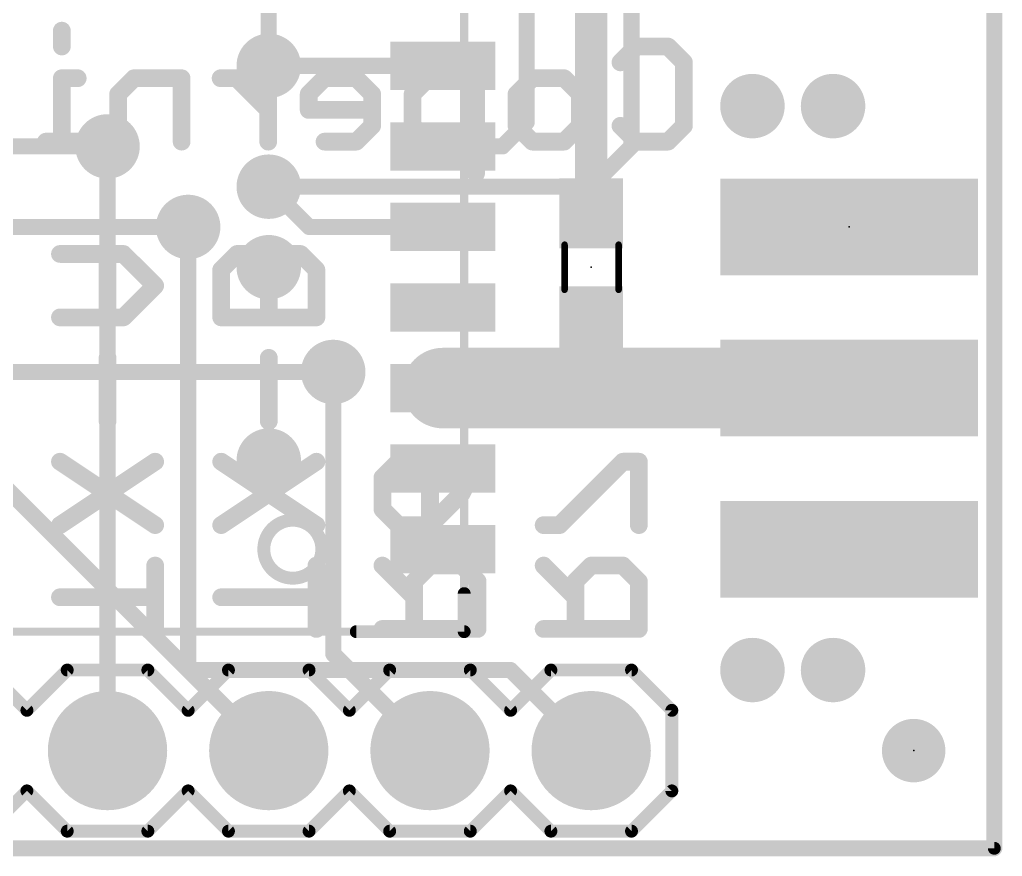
# Model space of a CAD drawing. Extents: x -0.1 to 31.9, y -22.9 to 26.1.
# Drawn here: x 16.4 to 31.88, y -0.13 to 13.06 of the extents above; entities that cross this region are included whole.
import ezdxf

# ---------------------------------------------------------------- set-up
doc = ezdxf.new("R2010")
doc.units = 0
for name, color, linetype in [('1', 12, 'CONTINUOUS'), ('16', 132, 'CONTINUOUS'), ('17', 110, 'CONTINUOUS'), ('18', 110, 'CONTINUOUS'), ('20', 53, 'CONTINUOUS'), ('21', 41, 'CONTINUOUS'), ('22', 40, 'CONTINUOUS'), ('23', 53, 'CONTINUOUS'), ('51', 53, 'CONTINUOUS')]:
    doc.layers.add(name, color=color, linetype=linetype)

# ---------------------------------------------------------------- blocks, each defined once
blk = doc.blocks.new('RECT')
blk.add_solid([(-0.5, -0.5), (0.5, -0.5), (-0.5, 0.5), (0.5, 0.5)])
blk = doc.blocks.new('ROUNDP')
at = {"const_width": 0.5}
blk.add_lwpolyline([(0, -0.25, 1), (0, 0.25, 1), (0, -0.25)], format="xyb", dxfattribs=at)
blk = doc.blocks.new('PIE')
at = {"const_width": 0.5}
blk.add_lwpolyline([(0, -0.25, 1), (0, 0.25, 1), (0, -0.25)], format="xyb", dxfattribs=at)
blk = doc.blocks.new('ROUNDV')
at = {"const_width": 0.5}
blk.add_lwpolyline([(0, -0.25, 1), (0, 0.25, 1), (0, -0.25)], format="xyb", dxfattribs=at)

msp = doc.modelspace()

# ---------------------------------------------------------------- linework, layer by layer
at = {"layer": '1'}
for points, const_width in [([(31.75, 25.94), (31.75, 0)], 0.254), ([(24.384, 11.446), (24.384, 16.272)], 0.254), ([(25.4, 13.732), (25.4, 10.01)], 0.508), ([(20.32, 12.335), (23.0632, 12.335)], 0.254), ([(24.003, 11.065), (24.384, 11.446)], 0.254), ([(4.699, 11.065), (17.78, 11.065)], 0.254), ([(23.0632, 11.065), (24.003, 11.065)], 0.254), ([(20.32, 10.43), (20.955, 9.795)], 0.254), ([(4.699, 9.795), (19.05, 9.795)], 0.254), ([(20.955, 9.795), (23.0632, 9.795)], 0.254), ([(25.4, 7.255), (25.4, 8.31)], 0.508), ([(23.0632, 7.255), (25.4, 7.255)], 1.27), ([(25.4, 7.255), (29.464, 7.255)], 1.27), ([(16.256, 7.509), (21.336, 7.509)], 0.254), ([(25.4, 7.255), (25.4, 7.128)], 0.508), ([(14.605, 7.255), (19.05, 2.81)], 0.254), ([(19.05, 2.81), (24.13, 2.81)], 0.254), ([(24.13, 2.81), (25.4, 1.54)], 0.254), ([(31.75, 0), (0, 0)], 0.254)]:
    msp.add_lwpolyline(points, dxfattribs=dict(at, const_width=const_width))
for points, const_width in [([(20.32, 12.3985, 1), (20.32, 12.2715)], 0.127), ([(23.0632, 12.2715, 1), (23.0632, 12.3985)], 0.127), ([(24.3205, 11.446, 1), (24.4475, 11.446)], 0.127), ([(24.4289, 11.4011, 1), (24.3391, 11.4909)], 0.127), ([(17.78, 11.0015, 1), (17.78, 11.1285)], 0.127), ([(23.0632, 11.1285, 1), (23.0632, 11.0015)], 0.127), ([(23.9581, 11.1099, 1), (24.0479, 11.0201)], 0.127), ([(24.003, 11.0015, 1), (24.003, 11.1285)], 0.127), ([(20.3649, 10.4749, 1), (20.2751, 10.3851)], 0.127), ([(25.273, 10.01, 1), (25.527, 10.01)], 0.254), ([(19.05, 9.7315, 1), (19.05, 9.8585)], 0.127), ([(20.955, 9.8585, 1), (20.955, 9.7315)], 0.127), ([(23.0632, 9.7315, 1), (23.0632, 9.8585)], 0.127), ([(20.9101, 9.7501, 1), (20.9999, 9.8399)], 0.127), ([(25.527, 8.31, 1), (25.273, 8.31)], 0.254), ([(23.0632, 7.5725, 1), (23.0632, 6.9375)], 0.635), ([(25.4, 7.5725, 1), (25.4, 6.9375)], 0.635), ([(25.4, 6.9375, 1), (25.4, 7.5725)], 0.635), ([(29.464, 6.9375, 1), (29.464, 7.5725)], 0.635), ([(21.336, 7.4455, 1), (21.336, 7.5725)], 0.127), ([(25.527, 7.255, 1), (25.273, 7.255)], 0.254), ([(25.273, 7.255, 1), (25.527, 7.255)], 0.254), ([(25.273, 7.128, 1), (25.527, 7.128)], 0.254), ([(19.05, 2.8735, 1), (19.05, 2.7465)], 0.127), ([(19.0051, 2.7651, 1), (19.0949, 2.8549)], 0.127), ([(24.1749, 2.8549, 1), (24.0851, 2.7651)], 0.127), ([(24.13, 2.7465, 1), (24.13, 2.8735)], 0.127), ([(25.3551, 1.4951, 1), (25.4449, 1.5849)], 0.127), ([(31.6865, 0, 1), (31.8135, 0)], 0.127), ([(31.75, -0.0635, 1), (31.75, 0.0635)], 0.127)]:
    msp.add_lwpolyline(points, format="xyb", dxfattribs=dict(at, const_width=const_width))
at = {"layer": '16', "const_width": 0.254}
for points in [[(31.75, 25.94), (31.75, 0)], [(20.32, 12.335), (20.32, 24.4)], [(26.035, 11.065), (26.035, 22.495)], [(17.78, 11.065), (17.78, 1.54)], [(25.4, 10.43), (26.035, 11.065)], [(20.32, 10.43), (25.4, 10.43)], [(19.05, 9.795), (19.05, 2.81)], [(21.336, 7.509), (21.336, 3.064)], [(21.336, 3.064), (22.86, 1.54)], [(19.05, 2.81), (20.32, 1.54)], [(31.75, 0), (0, 0)]]:
    msp.add_lwpolyline(points, dxfattribs=at)
at = {"layer": '16', "const_width": 0.127}
for points in [[(20.2565, 12.335, 1), (20.3835, 12.335)], [(17.8435, 11.065, 1), (17.7165, 11.065)], [(26.0799, 11.0201, 1), (25.9901, 11.1099)], [(25.9715, 11.065, 1), (26.0985, 11.065)], [(20.32, 10.4935, 1), (20.32, 10.3665)], [(25.3551, 10.4749, 1), (25.4449, 10.3851)], [(25.4, 10.3665, 1), (25.4, 10.4935)], [(19.1135, 9.795, 1), (18.9865, 9.795)], [(21.3995, 7.509, 1), (21.2725, 7.509)], [(21.3809, 3.1089, 1), (21.2911, 3.0191)], [(21.2725, 3.064, 1), (21.3995, 3.064)], [(19.0949, 2.8549, 1), (19.0051, 2.7651)], [(18.9865, 2.81, 1), (19.1135, 2.81)], [(17.7165, 1.54, 1), (17.8435, 1.54)], [(20.2751, 1.4951, 1), (20.3649, 1.5849)], [(22.8151, 1.4951, 1), (22.9049, 1.5849)], [(31.6865, 0, 1), (31.8135, 0)], [(31.75, -0.0635, 1), (31.75, 0.0635)]]:
    msp.add_lwpolyline(points, format="xyb", dxfattribs=at)
at = {"layer": '20', "const_width": 0.2032}
for points in [[(31.75, 0), (31.75, 25.94)], [(0, 0), (31.75, 0)]]:
    msp.add_lwpolyline(points, dxfattribs=at)
at = {"layer": '20', "const_width": 0.1016}
for points in [[(31.6992, 0, 1), (31.8008, 0)], [(31.75, -0.0508, 1), (31.75, 0.0508)]]:
    msp.add_lwpolyline(points, format="xyb", dxfattribs=at)
at = {"layer": '21'}
for points, const_width in [([(20.699, 4.258, 1), (20.699, 5.172, 1), (20.699, 4.258)], 0.2032), ([(23.4498, 4.015, 1), (23.3482, 4.015)], 0.1016), ([(21.699, 3.4658, 1), (21.699, 3.3642)], 0.1016), ([(23.3482, 3.415, 1), (23.4498, 3.415)], 0.1016), ([(23.399, 3.3642, 1), (23.399, 3.4658)], 0.1016), ([(17.145, 2.8608, 1), (17.145, 2.7592)], 0.1016), ([(17.1809, 2.7741, 1), (17.1091, 2.8459)], 0.1016), ([(18.4509, 2.8459, 1), (18.3791, 2.7741)], 0.1016), ([(18.415, 2.7592, 1), (18.415, 2.8608)], 0.1016), ([(19.685, 2.8608, 1), (19.685, 2.7592)], 0.1016), ([(19.7209, 2.7741, 1), (19.6491, 2.8459)], 0.1016), ([(20.9909, 2.8459, 1), (20.9191, 2.7741)], 0.1016), ([(20.955, 2.7592, 1), (20.955, 2.8608)], 0.1016), ([(22.225, 2.8608, 1), (22.225, 2.7592)], 0.1016), ([(22.2609, 2.7741, 1), (22.1891, 2.8459)], 0.1016), ([(23.5309, 2.8459, 1), (23.4591, 2.7741)], 0.1016), ([(23.495, 2.7592, 1), (23.495, 2.8608)], 0.1016), ([(24.765, 2.8608, 1), (24.765, 2.7592)], 0.1016), ([(24.8009, 2.7741, 1), (24.7291, 2.8459)], 0.1016), ([(26.0709, 2.8459, 1), (25.9991, 2.7741)], 0.1016), ([(26.035, 2.7592, 1), (26.035, 2.8608)], 0.1016), ([(16.4741, 2.2109, 1), (16.5459, 2.1391)], 0.1016), ([(16.4741, 2.1391, 1), (16.5459, 2.2109)], 0.1016), ([(19.0141, 2.2109, 1), (19.0859, 2.1391)], 0.1016), ([(19.0141, 2.1391, 1), (19.0859, 2.2109)], 0.1016), ([(21.5541, 2.2109, 1), (21.6259, 2.1391)], 0.1016), ([(21.5541, 2.1391, 1), (21.6259, 2.2109)], 0.1016), ([(24.0941, 2.2109, 1), (24.1659, 2.1391)], 0.1016), ([(24.0941, 2.1391, 1), (24.1659, 2.2109)], 0.1016), ([(26.7208, 2.175, 1), (26.6192, 2.175)], 0.1016), ([(26.6341, 2.1391, 1), (26.7059, 2.2109)], 0.1016), ([(16.5459, 0.9409, 1), (16.4741, 0.8691)], 0.1016), ([(16.5459, 0.8691, 1), (16.4741, 0.9409)], 0.1016), ([(19.0859, 0.9409, 1), (19.0141, 0.8691)], 0.1016), ([(19.0859, 0.8691, 1), (19.0141, 0.9409)], 0.1016), ([(21.6259, 0.9409, 1), (21.5541, 0.8691)], 0.1016), ([(21.6259, 0.8691, 1), (21.5541, 0.9409)], 0.1016), ([(24.1659, 0.9409, 1), (24.0941, 0.8691)], 0.1016), ([(24.1659, 0.8691, 1), (24.0941, 0.9409)], 0.1016), ([(26.6192, 0.905, 1), (26.7208, 0.905)], 0.1016), ([(26.7059, 0.8691, 1), (26.6341, 0.9409)], 0.1016), ([(17.145, 0.3208, 1), (17.145, 0.2192)], 0.1016), ([(17.1091, 0.2341, 1), (17.1809, 0.3059)], 0.1016), ([(18.3791, 0.3059, 1), (18.4509, 0.2341)], 0.1016), ([(18.415, 0.2192, 1), (18.415, 0.3208)], 0.1016), ([(19.685, 0.3208, 1), (19.685, 0.2192)], 0.1016), ([(19.6491, 0.2341, 1), (19.7209, 0.3059)], 0.1016), ([(20.9191, 0.3059, 1), (20.9909, 0.2341)], 0.1016), ([(20.955, 0.2192, 1), (20.955, 0.3208)], 0.1016), ([(22.225, 0.3208, 1), (22.225, 0.2192)], 0.1016), ([(22.1891, 0.2341, 1), (22.2609, 0.3059)], 0.1016), ([(23.4591, 0.3059, 1), (23.5309, 0.2341)], 0.1016), ([(23.495, 0.2192, 1), (23.495, 0.3208)], 0.1016), ([(24.765, 0.3208, 1), (24.765, 0.2192)], 0.1016), ([(24.7291, 0.2341, 1), (24.8009, 0.3059)], 0.1016), ([(25.9991, 0.3059, 1), (26.0709, 0.2341)], 0.1016), ([(26.035, 0.2192, 1), (26.035, 0.3208)], 0.1016)]:
    msp.add_lwpolyline(points, format="xyb", dxfattribs=dict(at, const_width=const_width))
at = {"layer": '21', "const_width": 0.2032}
for points in [[(23.399, 3.415), (23.399, 4.015)], [(21.699, 3.415), (23.399, 3.415)], [(15.875, 2.81), (16.51, 2.175)], [(17.145, 2.81), (16.51, 2.175)], [(17.145, 2.81), (18.415, 2.81)], [(18.415, 2.81), (19.05, 2.175)], [(19.685, 2.81), (19.05, 2.175)], [(19.685, 2.81), (20.955, 2.81)], [(20.955, 2.81), (21.59, 2.175)], [(22.225, 2.81), (21.59, 2.175)], [(22.225, 2.81), (23.495, 2.81)], [(23.495, 2.81), (24.13, 2.175)], [(24.765, 2.81), (24.13, 2.175)], [(24.765, 2.81), (26.035, 2.81)], [(26.035, 2.81), (26.67, 2.175)], [(26.67, 2.175), (26.67, 0.905)], [(16.51, 0.905), (15.875, 0.27)], [(16.51, 0.905), (17.145, 0.27)], [(19.05, 0.905), (18.415, 0.27)], [(19.05, 0.905), (19.685, 0.27)], [(21.59, 0.905), (20.955, 0.27)], [(21.59, 0.905), (22.225, 0.27)], [(24.13, 0.905), (23.495, 0.27)], [(24.13, 0.905), (24.765, 0.27)], [(26.67, 0.905), (26.035, 0.27)], [(18.415, 0.27), (17.145, 0.27)], [(20.955, 0.27), (19.685, 0.27)], [(23.495, 0.27), (22.225, 0.27)], [(26.035, 0.27), (24.765, 0.27)]]:
    msp.add_lwpolyline(points, dxfattribs=at)
at = {"layer": '22', "const_width": 0.2794}
for points in [[(17.0602, 12.8896), (17.0602, 12.6396)], [(25.8604, 12.3896), (26.1104, 12.6396)], [(26.1104, 12.6396), (26.6103, 12.6396)], [(26.6103, 12.6396), (26.8603, 12.3896)], [(26.8603, 12.3896), (26.8603, 11.3897)], [(17.3102, 12.1396), (17.0602, 12.1396)], [(17.0602, 12.1396), (17.0602, 11.1397)], [(18.1974, 12.1396), (17.9475, 11.8896)], [(18.9474, 12.1396), (18.1974, 12.1396)], [(18.9474, 11.1397), (18.9474, 12.1396)], [(19.8117, 12.1396), (19.5617, 12.1396)], [(20.3117, 11.6397), (19.8117, 12.1396)], [(20.3117, 11.1397), (20.3117, 12.1396)], [(21.1989, 12.1396), (20.9489, 11.8896)], [(21.6989, 12.1396), (21.1989, 12.1396)], [(21.9488, 11.8896), (21.6989, 12.1396)], [(22.836, 12.1396), (22.5861, 11.8896)], [(23.586, 12.1396), (22.836, 12.1396)], [(23.586, 10.6397), (23.586, 12.1396)], [(24.2232, 11.8896), (24.4732, 12.1396)], [(24.4732, 12.1396), (24.9732, 12.1396)], [(24.9732, 12.1396), (25.2231, 11.8896)], [(17.9475, 11.8896), (17.9475, 11.1397)], [(20.9489, 11.8896), (20.9489, 11.6397)], [(21.9488, 11.3897), (21.9488, 11.8896)], [(22.5861, 11.8896), (22.5861, 11.3897)], [(24.2232, 11.3897), (24.2232, 11.8896)], [(25.2231, 11.8896), (25.2231, 11.3897)], [(20.9489, 11.6397), (21.9488, 11.6397)], [(21.6989, 11.1397), (21.9488, 11.3897)], [(22.5861, 11.3897), (22.836, 11.1397)], [(24.4732, 11.1397), (24.2232, 11.3897)], [(25.2231, 11.3897), (24.9732, 11.1397)], [(26.1104, 11.1397), (25.8604, 11.3897)], [(26.8603, 11.3897), (26.6103, 11.1397)], [(17.3102, 11.1397), (16.8103, 11.1397)], [(21.1989, 11.1397), (21.6989, 11.1397)], [(22.836, 11.1397), (23.586, 11.1397)], [(24.9732, 11.1397), (24.4732, 11.1397)], [(26.6103, 11.1397), (26.1104, 11.1397)], [(18.0306, 9.3691), (17.0307, 9.3691)], [(17.7806, 8.3692), (17.7806, 9.3691)], [(18.5306, 8.8691), (18.0306, 9.3691)], [(19.8207, 9.3691), (19.5707, 9.1191)], [(20.0707, 9.3691), (19.8207, 9.3691)], [(20.3206, 9.1191), (20.0707, 9.3691)], [(20.5706, 9.3691), (20.3206, 9.1191)], [(20.8206, 9.3691), (20.5706, 9.3691)], [(21.0706, 9.1191), (20.8206, 9.3691)], [(19.5707, 9.1191), (19.5707, 8.3692)], [(20.3206, 8.3692), (20.3206, 9.1191)], [(21.0706, 8.3692), (21.0706, 9.1191)], [(18.0306, 8.3692), (18.5306, 8.8691)], [(17.0307, 8.3692), (18.0306, 8.3692)], [(19.5707, 8.3692), (21.0706, 8.3692)], [(17.7806, 6.732), (17.7806, 7.7319)], [(20.3206, 6.732), (20.3206, 7.7319)], [(18.5306, 5.0949), (17.0307, 6.0948)], [(18.5306, 6.0948), (17.0307, 5.0949)], [(21.0706, 5.0949), (19.5707, 6.0948)], [(21.0706, 6.0948), (19.5707, 5.0949)], [(22.1107, 5.8448), (22.3607, 6.0948)], [(22.3607, 6.0948), (22.6107, 6.0948)], [(22.6107, 6.0948), (22.8606, 5.8448)], [(23.6106, 6.0948), (23.3606, 5.5948)], [(25.9006, 6.0948), (24.9007, 5.0949)], [(26.1506, 6.0948), (25.9006, 6.0948)], [(26.1506, 5.0949), (26.1506, 6.0948)], [(22.1107, 5.3448), (22.1107, 5.8448)], [(22.8606, 5.8448), (22.8606, 5.0949)], [(23.3606, 5.5948), (22.8606, 5.0949)], [(22.3607, 5.0949), (22.1107, 5.3448)], [(22.8606, 5.0949), (22.3607, 5.0949)], [(24.9007, 5.0949), (24.6507, 5.0949)], [(18.5306, 3.4577), (18.5306, 4.4576)], [(21.0706, 3.4577), (21.0706, 4.4576)], [(22.6107, 3.9577), (22.1107, 4.4576)], [(22.8606, 4.4576), (22.6107, 4.2076)], [(23.3606, 4.4576), (22.8606, 4.4576)], [(23.6106, 4.2076), (23.3606, 4.4576)], [(25.1507, 3.9577), (24.6507, 4.4576)], [(25.4006, 4.4576), (25.1507, 4.2076)], [(25.9006, 4.4576), (25.4006, 4.4576)], [(26.1506, 4.2076), (25.9006, 4.4576)], [(22.6107, 4.2076), (22.6107, 3.4577)], [(23.6106, 3.4577), (23.6106, 4.2076)], [(25.1507, 4.2076), (25.1507, 3.4577)], [(26.1506, 3.4577), (26.1506, 4.2076)], [(17.0307, 3.9577), (18.5306, 3.9577)], [(19.5707, 3.9577), (21.0706, 3.9577)], [(22.1107, 3.4577), (23.6106, 3.4577)], [(24.6507, 3.4577), (26.1506, 3.4577)]]:
    msp.add_lwpolyline(points, dxfattribs=at)
at = {"layer": '22', "const_width": 0.1397}
for points in [[(17.1301, 12.8896, 1), (16.9904, 12.8896)], [(16.9904, 12.6396, 1), (17.1301, 12.6396)], [(26.1104, 12.7094, 1), (26.1104, 12.5697)], [(26.1598, 12.5902, 1), (26.061, 12.689)], [(26.6597, 12.689, 1), (26.5609, 12.5902)], [(26.6103, 12.5697, 1), (26.6103, 12.7094)], [(25.811, 12.439, 1), (25.9098, 12.3402)], [(26.9302, 12.3896, 1), (26.7905, 12.3896)], [(26.8109, 12.3402, 1), (26.9097, 12.439)], [(17.0602, 12.2095, 1), (17.0602, 12.0698)], [(17.1301, 12.1396, 1), (16.9904, 12.1396)], [(17.3102, 12.0698, 1), (17.3102, 12.2095)], [(18.1974, 12.2095, 1), (18.1974, 12.0698)], [(18.2468, 12.0902, 1), (18.148, 12.189)], [(19.0172, 12.1396, 1), (18.8775, 12.1396)], [(18.9474, 12.0698, 1), (18.9474, 12.2095)], [(19.5617, 12.2095, 1), (19.5617, 12.0698)], [(19.8611, 12.189, 1), (19.7623, 12.0902)], [(19.8117, 12.0698, 1), (19.8117, 12.2095)], [(20.3815, 12.1396, 1), (20.2418, 12.1396)], [(21.1989, 12.2095, 1), (21.1989, 12.0698)], [(21.2483, 12.0902, 1), (21.1495, 12.189)], [(21.7482, 12.189, 1), (21.6495, 12.0902)], [(21.6989, 12.0698, 1), (21.6989, 12.2095)], [(22.836, 12.2095, 1), (22.836, 12.0698)], [(22.8854, 12.0902, 1), (22.7867, 12.189)], [(23.6558, 12.1396, 1), (23.5161, 12.1396)], [(23.586, 12.0698, 1), (23.586, 12.2095)], [(24.4732, 12.2095, 1), (24.4732, 12.0698)], [(24.5226, 12.0902, 1), (24.4238, 12.189)], [(25.0226, 12.189, 1), (24.9238, 12.0902)], [(24.9732, 12.0698, 1), (24.9732, 12.2095)], [(18.0173, 11.8896, 1), (17.8776, 11.8896)], [(17.8981, 11.939, 1), (17.9969, 11.8402)], [(20.8995, 11.939, 1), (20.9983, 11.8402)], [(21.0188, 11.8896, 1), (20.8791, 11.8896)], [(22.0187, 11.8896, 1), (21.879, 11.8896)], [(21.8994, 11.8402, 1), (21.9982, 11.939)], [(22.6559, 11.8896, 1), (22.5162, 11.8896)], [(22.5367, 11.939, 1), (22.6355, 11.8402)], [(24.1738, 11.939, 1), (24.2726, 11.8402)], [(24.2931, 11.8896, 1), (24.1534, 11.8896)], [(25.293, 11.8896, 1), (25.1533, 11.8896)], [(25.1738, 11.8402, 1), (25.2725, 11.939)], [(20.9489, 11.7095, 1), (20.9489, 11.5698)], [(21.9488, 11.5698, 1), (21.9488, 11.7095)], [(20.2623, 11.5903, 1), (20.3611, 11.6891)], [(20.8791, 11.6397, 1), (21.0188, 11.6397)], [(21.879, 11.3897, 1), (22.0187, 11.3897)], [(21.9982, 11.3403, 1), (21.8994, 11.4391)], [(22.6355, 11.4391, 1), (22.5367, 11.3403)], [(22.5162, 11.3897, 1), (22.6559, 11.3897)], [(24.2726, 11.4391, 1), (24.1738, 11.3403)], [(24.1534, 11.3897, 1), (24.2931, 11.3897)], [(25.1533, 11.3897, 1), (25.293, 11.3897)], [(25.2725, 11.3403, 1), (25.1738, 11.4391)], [(25.9098, 11.4391, 1), (25.811, 11.3403)], [(26.7905, 11.3897, 1), (26.9302, 11.3897)], [(26.9097, 11.3403, 1), (26.8109, 11.4391)], [(16.8103, 11.2096, 1), (16.8103, 11.0699)], [(16.9904, 11.1397, 1), (17.1301, 11.1397)], [(17.3102, 11.0699, 1), (17.3102, 11.2096)], [(17.8776, 11.1397, 1), (18.0173, 11.1397)], [(18.8775, 11.1397, 1), (19.0172, 11.1397)], [(20.2418, 11.1397, 1), (20.3815, 11.1397)], [(21.1989, 11.2096, 1), (21.1989, 11.0699)], [(21.6495, 11.1891, 1), (21.7482, 11.0903)], [(21.6989, 11.0699, 1), (21.6989, 11.2096)], [(22.836, 11.2096, 1), (22.836, 11.0699)], [(22.7867, 11.0903, 1), (22.8854, 11.1891)], [(23.586, 11.0699, 1), (23.586, 11.2096)], [(24.4732, 11.2096, 1), (24.4732, 11.0699)], [(24.4238, 11.0903, 1), (24.5226, 11.1891)], [(24.9238, 11.1891, 1), (25.0226, 11.0903)], [(24.9732, 11.0699, 1), (24.9732, 11.2096)], [(26.1104, 11.2096, 1), (26.1104, 11.0699)], [(26.061, 11.0903, 1), (26.1598, 11.1891)], [(26.5609, 11.1891, 1), (26.6597, 11.0903)], [(26.6103, 11.0699, 1), (26.6103, 11.2096)], [(23.5161, 10.6397, 1), (23.6558, 10.6397)], [(17.0307, 9.4389, 1), (17.0307, 9.2992)], [(17.8505, 9.3691, 1), (17.7108, 9.3691)], [(18.08, 9.4185, 1), (17.9812, 9.3197)], [(18.0306, 9.2992, 1), (18.0306, 9.4389)], [(19.8207, 9.4389, 1), (19.8207, 9.2992)], [(19.8701, 9.3197, 1), (19.7713, 9.4185)], [(20.1201, 9.4185, 1), (20.0213, 9.3197)], [(20.0707, 9.2992, 1), (20.0707, 9.4389)], [(20.5706, 9.4389, 1), (20.5706, 9.2992)], [(20.62, 9.3197, 1), (20.5212, 9.4185)], [(20.87, 9.4185, 1), (20.7712, 9.3197)], [(20.8206, 9.2992, 1), (20.8206, 9.4389)], [(19.5213, 9.1685, 1), (19.6201, 9.0697)], [(19.6406, 9.1191, 1), (19.5009, 9.1191)], [(20.2712, 9.1685, 1), (20.37, 9.0697)], [(20.3905, 9.1191, 1), (20.2508, 9.1191)], [(20.2712, 9.0697, 1), (20.37, 9.1685)], [(21.1404, 9.1191, 1), (21.0007, 9.1191)], [(21.0212, 9.0697, 1), (21.12, 9.1685)], [(18.58, 8.8197, 1), (18.4812, 8.9185)], [(18.4812, 8.8197, 1), (18.58, 8.9185)], [(17.0307, 8.439, 1), (17.0307, 8.2993)], [(17.7108, 8.3692, 1), (17.8505, 8.3692)], [(17.9812, 8.4186, 1), (18.08, 8.3198)], [(18.0306, 8.2993, 1), (18.0306, 8.439)], [(19.5707, 8.439, 1), (19.5707, 8.2993)], [(19.5009, 8.3692, 1), (19.6406, 8.3692)], [(20.2508, 8.3692, 1), (20.3905, 8.3692)], [(21.0007, 8.3692, 1), (21.1404, 8.3692)], [(21.0706, 8.2993, 1), (21.0706, 8.439)], [(17.8505, 7.7319, 1), (17.7108, 7.7319)], [(20.3905, 7.7319, 1), (20.2508, 7.7319)], [(17.7108, 6.732, 1), (17.8505, 6.732)], [(20.2508, 6.732, 1), (20.3905, 6.732)], [(17.0694, 6.1529, 1), (16.992, 6.0367)], [(18.5693, 6.0367, 1), (18.4918, 6.1529)], [(19.6094, 6.1529, 1), (19.532, 6.0367)], [(21.1093, 6.0367, 1), (21.0318, 6.1529)], [(22.3607, 6.1646, 1), (22.3607, 6.0249)], [(22.4101, 6.0454, 1), (22.3113, 6.1442)], [(22.6601, 6.1442, 1), (22.5613, 6.0454)], [(22.6107, 6.0249, 1), (22.6107, 6.1646)], [(23.6731, 6.0635, 1), (23.5481, 6.126)], [(25.9006, 6.1646, 1), (25.9006, 6.0249)], [(25.95, 6.0454, 1), (25.8512, 6.1442)], [(26.2204, 6.0948, 1), (26.0807, 6.0948)], [(26.1506, 6.0249, 1), (26.1506, 6.1646)], [(22.0613, 5.8942, 1), (22.1601, 5.7954)], [(22.1806, 5.8448, 1), (22.0409, 5.8448)], [(22.9305, 5.8448, 1), (22.7908, 5.8448)], [(22.8112, 5.7954, 1), (22.91, 5.8942)], [(23.41, 5.5454, 1), (23.3112, 5.6442)], [(23.2981, 5.6261, 1), (23.4231, 5.5636)], [(22.1601, 5.3942, 1), (22.0613, 5.2954)], [(22.0409, 5.3448, 1), (22.1806, 5.3448)], [(16.992, 5.153, 1), (17.0694, 5.0367)], [(18.4918, 5.0367, 1), (18.5693, 5.153)], [(19.532, 5.153, 1), (19.6094, 5.0367)], [(21.0318, 5.0367, 1), (21.1093, 5.153)], [(22.3607, 5.1647, 1), (22.3607, 5.025)], [(22.3113, 5.0455, 1), (22.4101, 5.1442)], [(22.8112, 5.1442, 1), (22.91, 5.0455)], [(22.7908, 5.0949, 1), (22.9305, 5.0949)], [(22.8606, 5.025, 1), (22.8606, 5.1647)], [(24.6507, 5.1647, 1), (24.6507, 5.025)], [(24.8513, 5.1442, 1), (24.9501, 5.0455)], [(24.9007, 5.025, 1), (24.9007, 5.1647)], [(26.0807, 5.0949, 1), (26.2204, 5.0949)], [(18.6004, 4.4576, 1), (18.4607, 4.4576)], [(21.1404, 4.4576, 1), (21.0007, 4.4576)], [(22.1601, 4.507, 1), (22.0613, 4.4082)], [(22.8606, 4.5275, 1), (22.8606, 4.3878)], [(22.91, 4.4082, 1), (22.8112, 4.507)], [(23.41, 4.507, 1), (23.3112, 4.4082)], [(23.3606, 4.3878, 1), (23.3606, 4.5275)], [(24.7001, 4.507, 1), (24.6013, 4.4082)], [(25.4006, 4.5275, 1), (25.4006, 4.3878)], [(25.45, 4.4082, 1), (25.3512, 4.507)], [(25.95, 4.507, 1), (25.8512, 4.4082)], [(25.9006, 4.3878, 1), (25.9006, 4.5275)], [(22.6805, 4.2076, 1), (22.5408, 4.2076)], [(23.6804, 4.2076, 1), (23.5407, 4.2076)], [(25.2205, 4.2076, 1), (25.0808, 4.2076)], [(26.2204, 4.2076, 1), (26.0807, 4.2076)], [(22.5613, 4.257, 1), (22.6601, 4.1582)], [(23.5612, 4.1582, 1), (23.66, 4.257)], [(25.1013, 4.257, 1), (25.2001, 4.1582)], [(26.1012, 4.1582, 1), (26.2, 4.257)], [(17.0307, 4.0275, 1), (17.0307, 3.8878)], [(18.5306, 3.8878, 1), (18.5306, 4.0275)], [(19.5707, 4.0275, 1), (19.5707, 3.8878)], [(21.0706, 3.8878, 1), (21.0706, 4.0275)], [(22.5613, 3.9083, 1), (22.6601, 4.0071)], [(25.1013, 3.9083, 1), (25.2001, 4.0071)], [(22.1107, 3.5276, 1), (22.1107, 3.3878)], [(23.6106, 3.3878, 1), (23.6106, 3.5276)], [(24.6507, 3.5276, 1), (24.6507, 3.3878)], [(26.1506, 3.3878, 1), (26.1506, 3.5276)], [(18.4607, 3.4577, 1), (18.6004, 3.4577)], [(21.0007, 3.4577, 1), (21.1404, 3.4577)], [(22.5408, 3.4577, 1), (22.6805, 3.4577)], [(23.5407, 3.4577, 1), (23.6804, 3.4577)], [(25.0808, 3.4577, 1), (25.2205, 3.4577)], [(26.0807, 3.4577, 1), (26.2204, 3.4577)]]:
    msp.add_lwpolyline(points, format="xyb", dxfattribs=at)
at = {"layer": '23'}
for p in [(29.464, 9.795), (25.4, 9.16), (30.48, 1.54)]:
    msp.add_point(p, dxfattribs=at)
at = {"layer": '51'}
for points, const_width in [([(23.399, 3.415), (23.399, 22.415)], 0.127), ([(24.981, 9.516), (24.981, 8.804)], 0.1016), ([(25.832, 9.516), (25.832, 8.804)], 0.1016), ([(4.399, 3.415), (23.399, 3.415)], 0.127)]:
    msp.add_lwpolyline(points, dxfattribs=dict(at, const_width=const_width))
for points, const_width in [([(25.0064, 9.516, 1), (24.9556, 9.516)], 0.0508), ([(25.8574, 9.516, 1), (25.8066, 9.516)], 0.0508), ([(24.9556, 8.804, 1), (25.0064, 8.804)], 0.0508), ([(25.8066, 8.804, 1), (25.8574, 8.804)], 0.0508), ([(23.3673, 3.415, 1), (23.4307, 3.415)], 0.0635), ([(23.399, 3.3832, 1), (23.399, 3.4468)], 0.0635)]:
    msp.add_lwpolyline(points, format="xyb", dxfattribs=dict(at, const_width=const_width))

# ---------------------------------------------------------------- block references
at = {"layer": '1', "rotation": 270}
for p, xscale, yscale in [((23.0632, 12.335), 0.762, 1.651), ((23.0632, 11.065), 0.762, 1.651), ((29.464, 9.795), 1.524, 4.064), ((23.0632, 9.795), 0.762, 1.651), ((23.0632, 8.525), 0.762, 1.651), ((29.464, 7.255), 1.524, 4.064), ((23.0632, 7.255), 0.762, 1.651), ((23.0632, 5.985), 0.762, 1.651), ((29.464, 4.715), 1.524, 4.064), ((23.0632, 4.715), 0.762, 1.651)]:
    msp.add_blockref('RECT', p, dxfattribs=dict(at, xscale=xscale, yscale=yscale))
at = {"layer": '1', "xscale": 1.1, "rotation": 270}
for p in [(25.4, 10.01), (25.4, 8.31)]:
    msp.add_blockref('RECT', p, dxfattribs=at)
at = {"layer": '1'}
msp.add_blockref('PIE', (30.48, 1.54), dxfattribs=at)
at = {"layer": '16', "xscale": 1.524, "yscale": 4.064, "rotation": 270}
for p in [(29.464, 9.795), (29.464, 4.715)]:
    msp.add_blockref('RECT', p, dxfattribs=at)
at = {"layer": '17', "xscale": 1.8796, "yscale": 1.8796, "rotation": 90}
for p in [(17.78, 1.54), (17.78, 1.54), (20.32, 1.54), (20.32, 1.54), (22.86, 1.54), (22.86, 1.54), (25.4, 1.54), (25.4, 1.54)]:
    msp.add_blockref('ROUNDP', p, dxfattribs=at)
at = {"layer": '18', "xscale": 1.016, "yscale": 1.016}
for p in [(20.32, 12.335), (20.32, 12.335), (27.94, 11.7), (27.94, 11.7), (29.21, 11.7), (29.21, 11.7), (17.78, 11.065), (17.78, 11.065), (20.32, 10.43), (20.32, 10.43), (19.05, 9.795), (19.05, 9.795), (20.32, 9.16), (20.32, 9.16), (21.336, 7.509), (21.336, 7.509), (20.32, 6.112), (20.32, 6.112), (27.94, 2.81), (27.94, 2.81), (29.21, 2.81), (29.21, 2.81)]:
    msp.add_blockref('ROUNDV', p, dxfattribs=at)
at = {"layer": '51', "xscale": 0.5001, "yscale": 0.95, "rotation": 270}
for p in [(25.4051, 9.7482), (25.4051, 8.5798)]:
    msp.add_blockref('RECT', p, dxfattribs=at)
at = {"layer": '51', "xscale": 0.508, "yscale": 0.508}
for p in [(17.78, 1.54), (20.32, 1.54), (22.86, 1.54), (25.4, 1.54)]:
    msp.add_blockref('RECT', p, dxfattribs=at)

doc.saveas('drawing.dxf')
